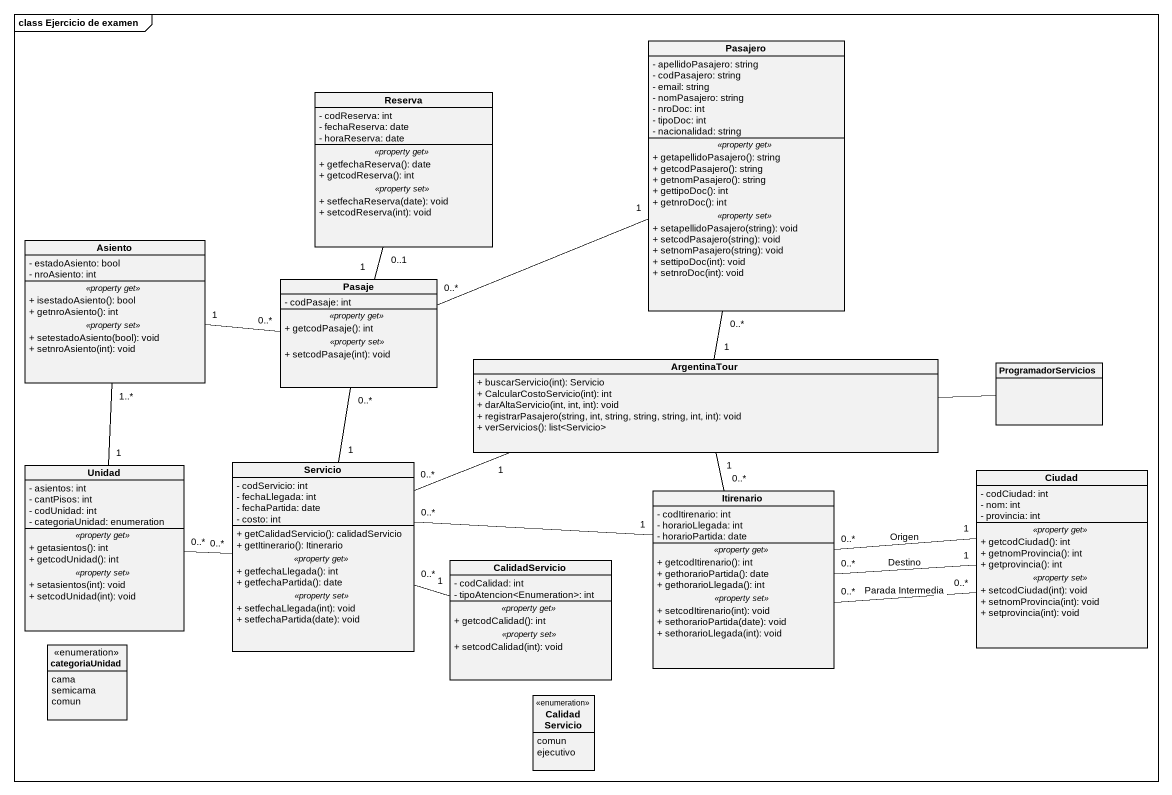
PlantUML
@startuml
mainframe class Ejercicio de examen
hide circle
hide empty members
skinparam classAttributeIconSize 0
class Pasajero {
  - apellidoPasajero: string
  - codPasajero: string
  - email: string
  - nomPasajero: string
  - nroDoc: int
  - tipoDoc: int
  - nacionalidad: string
  .. <<property get>> ..
  + getapellidoPasajero(): string
  + getcodPasajero(): string
  + getnomPasajero(): string
  + gettipoDoc(): int
  + getnroDoc(): int
  .. <<property set>> ..
  + setapellidoPasajero(string): void
  + setcodPasajero(string): void
  + setnomPasajero(string): void
  + settipoDoc(int): void
  + setnroDoc(int): void
}
class Reserva {
  - codReserva: int
  - fechaReserva: date
  - horaReserva: date
  .. <<property get>> ..
  + getfechaReserva(): date
  + getcodReserva(): int
  .. <<property set>> ..
  + setfechaReserva(date): void
  + setcodReserva(int): void
}
class Asiento {
  - estadoAsiento: bool
  - nroAsiento: int
  .. <<property get>> ..
  + isestadoAsiento(): bool
  + getnroAsiento(): int
  .. <<property set>> ..
  + setestadoAsiento(bool): void
  + setnroAsiento(int): void
}
class Pasaje {
  - codPasaje: int
  .. <<property get>> ..
  + getcodPasaje(): int
  .. <<property set>> ..
  + setcodPasaje(int): void
}
class ArgentinaTour {
  + buscarServicio(int): Servicio
  + CalcularCostoServicio(int): int
  + darAltaServicio(int, int, int): void
  + registrarPasajero(string, int, string, string, string, int, int): void
  + verServicios(): list<Servicio>
}
class ProgramadorServicios
class Unidad {
  - asientos: int
  - cantPisos: int
  - codUnidad: int
  - categoriaUnidad: enumeration
  .. <<property get>> ..
  + getasientos(): int
  + getcodUnidad(): int
  .. <<property set>> ..
  + setasientos(int): void
  + setcodUnidad(int): void
}
class Servicio {
  - codServicio: int
  - fechaLlegada: int
  - fechaPartida: date
  - costo: int
  --
  + getCalidadServicio(): calidadServicio
  + getItinerario(): Itinerario
  .. <<property get>> ..
  + getfechaLlegada(): int
  + getfechaPartida(): date
  .. <<property set>> ..
  + setfechaLlegada(int): void
  + setfechaPartida(date): void
}
class Itirenario {
  - codItirenario: int
  - horarioLlegada: int
  - horarioPartida: date
  .. <<property get>> ..
  + getcodItirenario(): int
  + gethorarioPartida(): date
  + gethorarioLlegada(): int
  .. <<property set>> ..
  + setcodItirenario(int): void
  + sethorarioPartida(date): void
  + sethorarioLlegada(int): void
}
class Ciudad {
  - codCiudad: int
  - nom: int
  - provincia: int
  .. <<property get>> ..
  + getcodCiudad(): int
  + getnomProvincia(): int
  + getprovincia(): int
  .. <<property set>> ..
  + setcodCiudad(int): void
  + setnomProvincia(int): void
  + setprovincia(int): void
}
class CalidadServicio {
  - codCalidad: int
  - tipoAtencion<Enumeration>: int
  .. <<property get>> ..
  + getcodCalidad(): int
  .. <<property set>> ..
  + setcodCalidad(int): void
}
enum categoriaUnidad {
  cama
  semicama
  comun
}
enum "Calidad Servicio" as Calidad_Servicio {
  comun
  ejecutivo
}
Pasajero "0..*" -- "1" ArgentinaTour
Reserva "0..1" -- "1" Pasaje
Asiento "1" -right- "0..*" Pasaje
Asiento "1..*" -- "1" Unidad
Pasaje "0..*" -right- "1" Pasajero
Pasaje "0..*" -- "1" Servicio
ArgentinaTour "1" -left- "0..*" Servicio
ArgentinaTour "1" -- "0..*" Itirenario
ProgramadorServicios -left- ArgentinaTour
Unidad "0..*" -right- "0..*" Servicio
Servicio "0..*" -right- "1" Itirenario
Servicio "0..*" -right- "1" CalidadServicio
Itirenario "0..*" -right- "1" Ciudad : Origen
Itirenario "0..*" -right- "1" Ciudad : Destino
Itirenario "0..*" -right- "0..*" Ciudad : Parada Intermedia
@enduml
